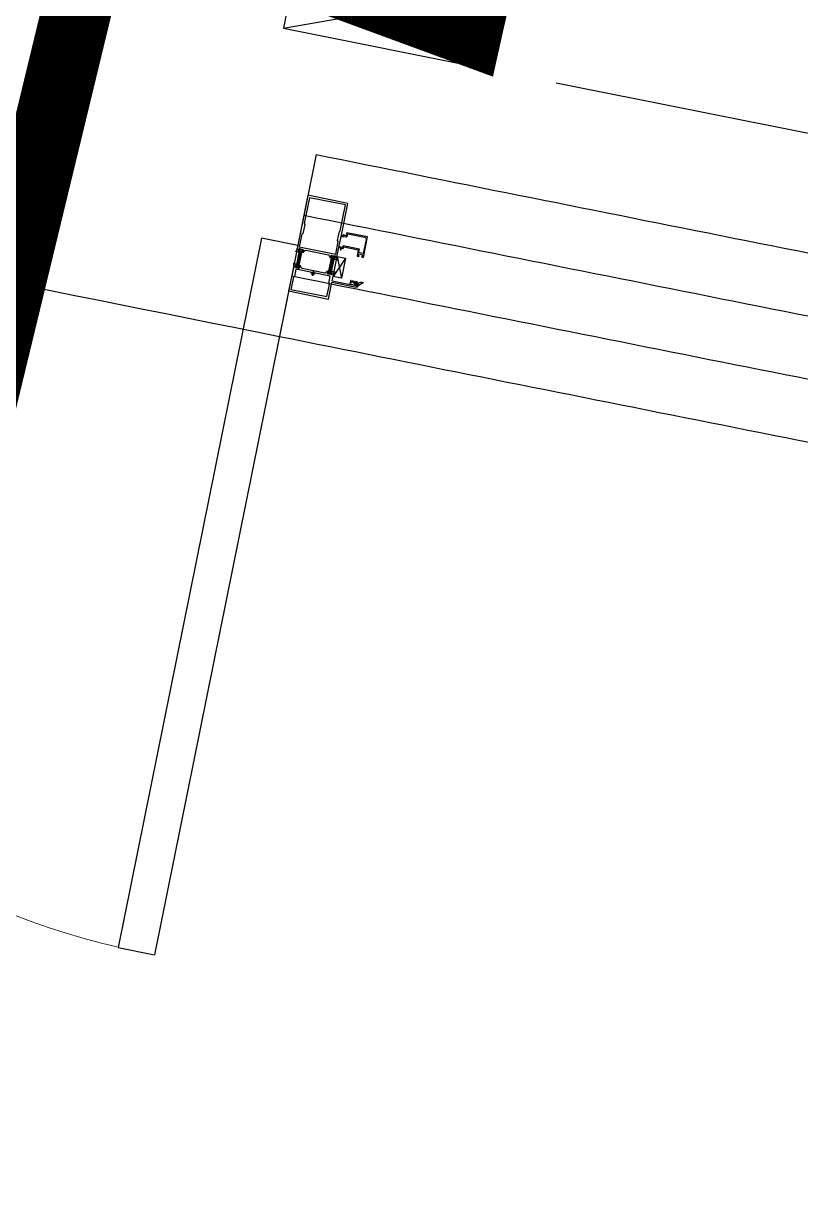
# Model space of a CAD drawing. Header units: inches. Extents: x 0 to 1813292486, y 0 to 3473589894.
# Drawn here: x 600492699 to 600493536, y 3473210219 to 3473211484 of the extents above; entities that cross this region are included whole.
import ezdxf

# ---------------------------------------------------------------- set-up
doc = ezdxf.new("R2010")
doc.units = ezdxf.units.IN
doc.header["$LTSCALE"] = 1000
doc.header["$MEASUREMENT"] = 0
doc.linetypes.add('AX-MALL-WALL-P02-QT$0$DASH', pattern=[0.35, 0.25, -0.1])
for name, color, linetype in [('A-Anno-Note', 241, 'Continuous'), ('AX-MALL-DIM-P02$0$A-Anno-Dims', 3, 'Continuous'), ('AX-MALL-DIM-SY-P02$0$DIM_IDEN', 3, 'Continuous'), ('AX-MALL-P02-200$0$A-Anno-Note', 241, 'Continuous'), ('AX-MALL-WALL-P02$0$A-Anno-Note', 241, 'Continuous'), ('AX-MALL-WALL-P02-QT$0$A-Anno-Note', 241, 'Continuous'), ('AX-MALL-WALL-P02-QT$0$A-Curt', 151, 'Continuous'), ('AX-MALL-WALL-P02-QT$0$A-Detl-Fine', 152, 'Continuous'), ('AX-MALL-WALL-P02-QT$0$A-Detl-Patt', 8, 'Continuous'), ('AX-MALL-WALL-P02-QT$0$A-Detl-Thin', 131, 'Continuous'), ('AX-MALL-WALL-P02-QT$0$A-Fixt', 81, 'Continuous'), ('AX-MALL-WALL-P02-QT$0$A-Hdrl', 31, 'Continuous'), ('AX-MALL-WALL-P02-QT$0$A-Wind', 4, 'Continuous'), ('AX-MALL-WALL-P02-QT$0$GASKET', 2, 'Continuous'), ('AX-MALL-WALL-P02-QT$0$STSF', 2, 'Continuous')]:
    doc.layers.add(name, color=color, linetype=linetype)
doc.layers.add('AX-MALL-WALL-P02-QT$0$AM_SUPPR', color=6, linetype='Continuous', lineweight=30)

# ---------------------------------------------------------------- blocks, each defined once
blk = doc.blocks.new('AX-MALL-WALL-P02-QT$0$JB-AC(O)-Hide')
for p, q in [((-225, 175), (-450, 175)), ((-450, 175), (-450, 37.5)), ((-450, 175), (-225, 87.5)), ((150, 175), (-150, 175)), ((450, 175), (225, 175)), ((225, 87.5), (450, 175)), ((450, 37.5), (450, 175)), ((-150, 58.3), (0, 0)), ((0, 0), (150, 58.3)), ((-150, -58.3), (0, 0)), ((0, 0), (150, -58.3)), ((-450, -37.5), (-450, -175)), ((450, -175), (450, -37.5)), ((-450, -175), (-225, -87.5)), ((225, -87.5), (450, -175)), ((-450, -175), (-225, -175)), ((-150, -175), (150, -175)), ((225, -175), (450, -175))]:
    blk.add_line(p, q)
blk = doc.blocks.new('AX-MALL-WALL-P02-QT$0$tj')
at = {"layer": 'AX-MALL-WALL-P02-QT$0$A-Detl-Patt'}
h = blk.add_hatch(dxfattribs=at)
h.set_pattern_fill('STEEL', color=256, scale=100, angle=50.4318)
h.set_pattern_definition([(75, (-14278.2, 156289.83), (-153.340725, 41.08752), []), (75, (-14317.88, 156358.57), (-153.340725, 41.08752), [])])
edge = h.paths.add_edge_path()
edge.add_line((88101.3, 47666.6), (87883.9, 47459.8))
edge.add_line((87883.9, 47459.8), (91571.5, 43584.6))
edge.add_arc((262949.4, 558937.7), 543101.4, 251.605736, 260.028867)
edge.add_arc((172180.8, -2862.1), 27100, 64.71287, 96.9316, ccw=False)
edge.add_arc((262949, 558936.3), 543100, 261.615511, 271.725148)
edge.add_line((279299, 16082.5), (279299, 16382.7))
edge.add_arc((262949, 558936.3), 542800, 261.620204, 271.726101, ccw=False)
edge.add_arc((172180.8, -2862.1), 27400, 64.80632, 96.83816)
edge.add_arc((262949.4, 558937.7), 542801.4, 251.613639, 260.024173, ccw=False)
edge.add_line((91737.3, 43845.7), (88101.3, 47666.6))
at = {"layer": 'AX-MALL-WALL-P02-QT$0$A-Detl-Fine'}
blk.add_lwpolyline([(132811.5, 30834.6, 0.011579), (157401, 25375.8, -0.462334), (158218.3, 23912.6, 0.01722), (157319.6, 21221.5, 0.01722)], format="xyb", dxfattribs=at)
at = {"layer": 'AX-MALL-WALL-P02-QT$0$A-Detl-Patt'}
blk.add_lwpolyline([(88103, 47737.3), (87813.2, 47461.6), (91543.9, 43541.1, 0.036779), (168908.9, 23989.2, -0.141654), (183742.1, 21592.7, 0.044166), (279349, 16034), (279349, 16434.2, -0.044144), (183859, 21979.8, 0.140545), (168919.8, 24393.5, -0.036705), (91764.9, 43889.2), (88103, 47737.3)], format="xyb", dxfattribs=at)
blk.add_lwpolyline([(88101.3, 47666.6), (87883.9, 47459.8), (91571.5, 43584.6, 0.036769), (168910.3, 24039.8, -0.141514), (183756.7, 21641.1, 0.04414), (279299, 16082.5), (279299, 16382.7, -0.044124), (183844.5, 21931.4, 0.140683), (168918.5, 24342.9, -0.036714), (91737.3, 43845.7)], format="xyb", close=True, dxfattribs=at)
at = {"layer": 'AX-MALL-WALL-P02-QT$0$A-Detl-Patt', "linetype": 'AX-MALL-WALL-P02-QT$0$DASH'}
blk.add_lwpolyline([(132859.3, 31028.8, 0.011579), (157439.8, 25572, -0.462334), (158405.7, 23842.7, 0.01722), (157511.4, 21164.7, 0.01722)], format="xyb", dxfattribs=at)
at = {"layer": 'AX-MALL-WALL-P02-QT$0$A-Detl-Thin'}
blk.add_lwpolyline([(132955, 31417.2, 0.011579), (157517.5, 25964.4, -0.462334), (158780.5, 23703, 0.01722), (157894.9, 21051.1, 0.01722)], format="xyb", dxfattribs=at)
at = {"layer": 'AX-MALL-WALL-P02-QT$0$A-Hdrl', "ltscale": 6}
for points in [[(132907.2, 31223, 0.011579), (157478.7, 25768.2, -0.462334), (158593.1, 23772.9, 0.01722), (157703.1, 21107.9)], [(132883.3, 31125.9, 0.011579), (157459.3, 25670.1, -0.462334), (158499.4, 23807.8, 0.01722), (157607.2, 21136.3, 0.01722)]]:
    blk.add_lwpolyline(points, format="xyb", dxfattribs=at)
blk = doc.blocks.new('AX-MALL-WALL-P02-QT$0$A$C0A607B9E')
at = {"linetype": 'Continuous'}
h = blk.add_hatch(dxfattribs=at)
h.set_pattern_fill('ANSI37', color=1)
h.set_pattern_definition([(45, (-14339043.6352, -8955566.6047), (-1.12253201513, 1.12253201513), []), (135, (-14339043.6352, -8955566.6047), (-1.12253201513, -1.12253201513), [])])
edge = h.paths.add_edge_path()
edge.add_arc((-0.9, 1.2), 0.3, 90, 158.929)
edge.add_arc((-10.5, 4.9), 10, 296.683, 338.929, ccw=False)
edge.add_arc((-5.9, -4.3), 0.3, 116.683, 276.6693)
edge.add_arc((-6.9, 4.3), 9, 276.6693, 314.4305)
edge.add_arc((-0.4, -2.3), 0.3, 15.9653, 134.4305, ccw=False)
edge.add_line((-0.1, -2.2), (0.3, -3.7))
edge.add_arc((0.7, -3.6), 0.4, 195.9653, 344.0347)
edge.add_line((1.1, -3.7), (1.5, -2.2))
edge.add_arc((1.8, -2.3), 0.3, 15.9653, 164.0347, ccw=False)
edge.add_line((2.1, -2.2), (2.5, -3.7))
edge.add_arc((2.9, -3.6), 0.4, 195.9653, 344.0347)
edge.add_line((3.3, -3.7), (3.7, -2.2))
edge.add_arc((4, -2.3), 0.3, 15.9653, 164.0347, ccw=False)
edge.add_line((4.3, -2.2), (4.7, -3.7))
edge.add_arc((5.1, -3.6), 0.4, 195.9653, 344.0347)
edge.add_line((5.5, -3.7), (5.9, -2.2))
edge.add_arc((6.2, -2.3), 0.3, 15.9653, 164.0347, ccw=False)
edge.add_line((6.5, -2.2), (6.9, -3.7))
edge.add_arc((7.3, -3.6), 0.4, 195.9653, 360)
edge.add_line((7.7, -3.6), (7.7, -0.3))
edge.add_arc((7.4, -0.3), 0.3, 0, 90)
edge.add_line((7.4, 0), (0, 0))
edge.add_line((0, 0), (0, 1.5))
edge.add_line((0, 1.5), (-0.9, 1.5))
at = {"color": 1, "linetype": 'Continuous'}
blk.add_lwpolyline([(-0.9, 1.5, 0.310169), (-1.2, 1.3, -0.18645), (-6, -4, 0.838998), (-5.9, -4.6, 0.166272), (-0.6, -2.1, -0.568456), (-0.1, -2.2), (0.3, -3.7, 0.754029), (1.1, -3.7), (1.5, -2.2, -0.754029), (2.1, -2.2), (2.5, -3.7, 0.754029), (3.3, -3.7), (3.7, -2.2, -0.754029), (4.3, -2.2), (4.7, -3.7, 0.754029), (5.5, -3.7), (5.9, -2.2, -0.754029), (6.5, -2.2), (6.9, -3.7, 0.869553), (7.7, -3.6), (7.7, -0.3, 0.414214), (7.4, 0), (0, 0), (0, 1.5)], format="xyb", close=True, dxfattribs=at)
blk = doc.blocks.new('AX-MALL-WALL-P02-QT$0$尺寸分格点')
at = {"ltscale": 10}
h = blk.add_hatch(color=1, dxfattribs=at)
h.dxf.hatch_style = 1
edge = h.paths.add_edge_path()
edge.add_line((0, -1.5), (0, 0))
edge.add_line((0, 0), (-1.5, 0))
edge.add_arc((0, 0), 1.5, 180, 270)
edge = h.paths.add_edge_path()
edge.add_line((0, 1.5), (0, 0))
edge.add_line((0, 0), (1.5, 0))
edge.add_arc((0, 0), 1.5, 0, 90)
for p, q in [((-2.5, 0), (2.5, 0)), ((0, -2.5), (0, 2.5))]:
    blk.add_line(p, q)
blk.add_circle((0, 0), 1.5)
blk = doc.blocks.new('AX-MALL-WALL-P02-QT$0$定位点')
blk.add_blockref('AX-MALL-WALL-P02-QT$0$尺寸分格点', (0, 0))
blk = doc.blocks.new('AX-MALL-WALL-P02-QT$0$A$C40565891')
h = blk.add_hatch()
h.set_pattern_fill('NET', color=6, scale=0.5, angle=315)
h.set_pattern_definition([(225, (-8954763.8857, -14331520.9494), (-1.12253201513, 1.12253201513), []), (135, (-8954763.8857, -14331520.9494), (1.12253201513, 1.12253201513), [])])
edge = h.paths.add_edge_path()
edge.add_line((-2.9, -1), (-17.1, -1))
edge.add_arc((-17.1, -2), 1, 90, 120)
edge.add_line((-17.6, -1.1), (-19.3, -2.1))
edge.add_line((-19.3, -2.1), (-19.6, -2.1))
edge.add_arc((-19.6, -1.7), 0.4, 180, 270, ccw=False)
edge.add_line((-20, -1.7), (-20, 1.7))
edge.add_arc((-19.6, 1.7), 0.4, 90, 180, ccw=False)
edge.add_line((-19.6, 2.1), (-19.3, 2.1))
edge.add_line((-19.3, 2.1), (-17.6, 1.1))
edge.add_arc((-17.1, 2), 1, 240, 270)
edge.add_line((-17.1, 1), (-2.9, 1))
edge.add_arc((-2.9, 2), 1, 270, 300)
edge.add_line((-2.4, 1.1), (-0.7, 2.1))
edge.add_line((-0.7, 2.1), (-0.4, 2.1))
edge.add_arc((-0.4, 1.7), 0.4, 0, 90, ccw=False)
edge.add_line((0, 1.7), (0, -1.7))
edge.add_arc((-0.4, -1.7), 0.4, 270, 360, ccw=False)
edge.add_line((-0.4, -2.1), (-0.7, -2.1))
edge.add_line((-0.7, -2.1), (-2.4, -1.1))
edge.add_arc((-2.9, -2), 1, 60, 90)
at = {"layer": 'AX-MALL-WALL-P02-QT$0$STSF', "lineweight": 40}
blk.add_lwpolyline([(-2.9, -1), (-17.1, -1, 0.131652), (-17.6, -1.1), (-19.3, -2.1), (-19.6, -2.1, -0.414214), (-20, -1.7), (-20, 1.7, -0.414214), (-19.6, 2.1), (-19.3, 2.1), (-17.6, 1.1, 0.131652), (-17.1, 1), (-2.9, 1, 0.131652), (-2.4, 1.1), (-0.7, 2.1), (-0.4, 2.1, -0.414214), (0, 1.7), (0, -1.7, -0.414214), (-0.4, -2.1), (-0.7, -2.1), (-2.4, -1.1, 0.131652)], format="xyb", close=True, dxfattribs=at)
blk = doc.blocks.new('AX-MALL-WALL-P02-QT$0$A$C5DA96DE0')
at = {"layer": 'AX-MALL-WALL-P02-QT$0$AM_SUPPR', "color": 3}
for points in [[(-22, 105.2), (-22, 46.6, -0.414214), (-21.7, 46.3), (-21.7, 45.3, -0.414214), (-21.9, 45.1), (-22.1, 45.1, 0.315299), (-22.3, 45), (-22.9, 43.4, 0.548619), (-22.7, 43.1), (-20, 43.3, 0.176327), (-19.8, 43.4), (-19.5, 43.8, 0.57735), (-19.5, 44.1), (-19.7, 44.1, -0.310745), (-19.9, 44.3), (-20.2, 46.2), (-20.2, 46.3, -0.664495), (-19.4, 46.7, 0.196262), (-19.2, 46.6), (-15.8, 46.6, -0.414214), (-15.5, 46.3), (-15.5, 46), (-16.5, 44.3, 0.57968), (-16.4, 44.1), (-15.1, 44.1, 0.266079), (-14.2, 44.6), (-13.3, 46.1, -0.266079), (-12.5, 46.6), (-12.5, 46.6), (12.5, 46.6, -0.266079), (13.3, 46.1), (14.2, 44.6, 0.266079), (15.1, 44.1), (16.4, 44.1, 0.57968), (16.5, 44.3), (15.5, 46), (15.5, 46.3, -0.414214), (15.8, 46.6), (19.2, 46.6, 0.196262), (19.4, 46.7, -0.664495), (20.2, 46.3), (20.2, 46.2), (19.9, 44.3, -0.310745), (19.7, 44.1), (19.5, 44.1, 0.57735), (19.5, 43.8), (19.8, 43.4, 0.176327), (20, 43.3), (22.7, 43.1, 0.548619), (22.9, 43.4), (22.3, 45, 0.315299), (22.1, 45.1), (21.9, 45.1, -0.414214), (21.7, 45.3), (21.7, 46.3, -0.414214), (22, 46.6), (22, 73.9)], [(-12.5, 26.6), (-12.5, 26.6, -0.266079), (-13.3, 27.1), (-14.2, 28.6, 0.266079), (-15.1, 29.1), (-16.4, 29.1, 0.57968), (-16.5, 28.9), (-15.5, 27.2), (-15.5, 26.9, -0.414214), (-15.8, 26.6), (-19.2, 26.6, 0.196262), (-19.4, 26.5, -0.664495), (-20.2, 26.9), (-20.2, 27), (-19.9, 28.9, -0.310745), (-19.7, 29.1), (-19.5, 29.1, 0.57735), (-19.5, 29.4), (-19.8, 29.8, 0.176327), (-20, 29.9), (-22.7, 30.1, 0.548619), (-22.9, 29.8), (-22.3, 28.2, 0.315299), (-22.1, 28.1), (-21.9, 28.1, -0.414214), (-21.7, 27.9), (-21.7, 26.9, -0.414214), (-22, 26.6), (-22, 0), (22, 0), (22, 18)], [(22, 20), (22, 26.6, -0.414214), (21.7, 26.9), (21.7, 27.9, -0.414214), (21.9, 28.1), (22.1, 28.1, 0.315299), (22.3, 28.2), (22.9, 29.8, 0.548619), (22.7, 30.1), (20, 29.9, 0.176327), (19.8, 29.8), (19.5, 29.4, 0.57735), (19.5, 29.1), (19.7, 29.1, -0.310745), (19.9, 28.9), (20.2, 27), (20.2, 26.9, -0.664495), (19.4, 26.5, 0.196262), (19.2, 26.6), (15.8, 26.6, -0.414214), (15.5, 26.9), (15.5, 27.2), (16.5, 28.9, 0.57968), (16.4, 29.1), (15.1, 29.1, 0.266079), (14.2, 28.6), (13.3, 27.1, -0.266079), (12.5, 26.6), (-12.5, 26.6)]]:
    blk.add_lwpolyline(points, format="xyb", dxfattribs=at)
for points in [[(22, 73.9), (22, 73.9), (22, 105.2), (-22, 105.2)], [(-19.8, 103), (-19.8, 103), (-19.8, 74.7), (-19, 73.7), (-19, 68.7), (-19, 63.7), (-20, 62.7), (-20, 48.8), (20, 48.8), (20, 62.7), (19, 63.7), (19, 68.7), (19, 73.7), (19.8, 74.7), (19.8, 103), (-19.8, 103)], [(-19, 24.4), (-19, 16.6), (-19.8, 15.6), (-19.8, 2.2), (-19.8, 2.2), (19.8, 2.2), (19.8, 15.6), (19, 16.6), (19, 24.4), (-19, 24.4)], [(22, 20), (44, 20), (44, 20.4), (45, 20.1), (45, 20.4), (46, 20.1), (46, 20.4), (47, 20.1), (47, 20.4), (48, 20.1), (48, 20.4), (49, 20.4), (49, 18), (22, 18)]]:
    blk.add_lwpolyline(points, dxfattribs=at)
at = {"color": 6, "ltscale": 10, "xscale": -0.9999999999999999, "rotation": 90}
blk.add_blockref('AX-MALL-WALL-P02-QT$0$A$C40565891', (-17.7, 26.6), dxfattribs=at)
at = {"color": 6, "ltscale": 10, "rotation": 270}
blk.add_blockref('AX-MALL-WALL-P02-QT$0$A$C40565891', (17.7, 26.6), dxfattribs=at)
blk = doc.blocks.new('AX-MALL-WALL-P02-QT$0$A$C3D8E1D5A')
at = {"color": 3, "ltscale": 10}
blk.add_lwpolyline([(-25, -18.8), (-25, -17.5), (-23, -17.5), (-23, -15.5), (-7, -15.5), (-7, -22.5), (-5.3, -22.5, 0.414214), (-5, -22.2), (-5, -21.8, 0.414), (-5.3, -21.5), (-5.7, -21.5, -0.483847), (-6, -21.1), (-5.7, -19.9), (-1.3, -19.9), (-1, -21.1, -0.47418), (-1.3, -21.5), (-1.7, -21.5, 0.414), (-2, -21.8), (-2, -22.2, 0.414214), (-1.7, -22.5), (0, -22.5), (0, 0), (-22.9, 0), (-22.9, -1), (-22.4, -1), (-22.4, -3, -0.414214), (-22.9, -3.5), (-25, -3.5), (-25.5, -2.9, 0.498868), (-25.9, -2.9), (-27.4, -5, 0.819287), (-27, -5.5), (-25.5, -4.5), (-22.9, -4.5, 0.414214), (-21.4, -3), (-21.4, -1), (-3.2, -1, -0.414209), (-1, -3.2), (-1, -18.5), (-6, -18.5), (-6, -14.5), (-24, -14.5), (-24, -16.5), (-25, -16.5), (-27.2, -16.5, 0.658242), (-27.6, -17.3), (-25.9, -19.1, 0.682714), (-25, -18.8)], format="xyb", dxfattribs=at)
blk = doc.blocks.new('AX-MALL-WALL-P02-QT$0$A$C3EB17898')
at = {"color": 6}
for p, q in [((22, 23), (31.3, 1)), ((31.3, 23), (22, 1))]:
    blk.add_line(p, q, dxfattribs=at)
blk.add_lwpolyline([(22, 23), (31.3, 23), (31.3, 1), (22, 1)], close=True, dxfattribs=at)
at = {"color": 6, "ltscale": 10}
for name, p in [('AX-MALL-WALL-P02-QT$0$A$C5DA96DE0', (0, -23.7)), ('AX-MALL-WALL-P02-QT$0$A$C3D8E1D5A', (49.9, 50.2))]:
    blk.add_blockref(name, p, dxfattribs=at)
at = {"color": 6, "ltscale": 10, "rotation": 180}
blk.add_blockref('AX-MALL-WALL-P02-QT$0$A$C0A607B9E', (49, -3.3), dxfattribs=at)
at = {"layer": 'AX-MALL-WALL-P02-QT$0$GASKET', "extrusion": (0, 0, -1), "zscale": -1, "rotation": 270}
blk.add_blockref('AX-MALL-WALL-P02-QT$0$定位点', (0, 0), dxfattribs=at)
blk = doc.blocks.new('AX-MALL-WALL-P02-QT$0$mqst2')
at = {"color": 6, "ltscale": 10, "rotation": 348.5942351334018}
blk.add_blockref('AX-MALL-WALL-P02-QT$0$A$C3EB17898', (279420.5, -36059.9), dxfattribs=at)
blk = doc.blocks.new('AX-MALL-WALL-P02-QT$0$$DorLib2D$00000002')
for p, q in [((0.475, 0), (0.475, 0.4875)), ((0.475, 0.4875), (0.5, 0.4875)), ((0.5, 0), (0.5, 0.4875)), ((0.5, 0), (0.475, 0))]:
    blk.add_line(p, q)
at = {"lineweight": 13}
blk.add_arc((0.4875, 0), 0.4875, 91.46928, 180, dxfattribs=at)
blk = doc.blocks.new('AX-MALL-WALL-P02-QT')
at = {"layer": 'AX-MALL-WALL-P02-QT$0$A-Curt'}
blk.add_line((600301480.7, 3473101526.2), (600301375.1, 3473101356.4), dxfattribs=at)
for radius, start in [(539800, 238.235669), (539866.7, 238.235659), (539933.4, 238.235648), (540000, 238.235638)]:
    blk.add_arc((600585645.8, 3473560475.3), radius, start, 238.330091, dxfattribs=at)
at = {"layer": 'AX-MALL-WALL-P02-QT$0$A-Wind'}
blk.add_arc((600585645.8, 3473560475.3), 540000, 238.065873, 238.235638, dxfattribs=at)
at = {"layer": 'AX-MALL-WALL-P02-QT$0$A-Anno-Note', "rotation": 339.5681613092181}
blk.add_blockref('AX-MALL-WALL-P02-QT$0$mqst2', (600052179.3, 3473232742.4), dxfattribs=at)
at = {"layer": 'AX-MALL-WALL-P02-QT$0$A-Detl-Thin', "rotation": 339.5681613091762}
blk.add_blockref('AX-MALL-WALL-P02-QT$0$tj', (600144118.7, 3473128496.3), dxfattribs=at)
at = {"layer": 'AX-MALL-WALL-P02-QT$0$A-Fixt', "rotation": 328.2482707704881}
blk.add_blockref('AX-MALL-WALL-P02-QT$0$JB-AC(O)-Hide', (600301969.9, 3473101578.3), dxfattribs=at)
at = {"layer": 'AX-MALL-WALL-P02-QT$0$A-Wind', "xscale": 1600, "yscale": -1600, "zscale": 200, "rotation": 328.1507552204939}
blk.add_blockref('AX-MALL-WALL-P02-QT$0$$DorLib2D$00000002', (600300748.3, 3473101863.4), dxfattribs=at)
blk = doc.blocks.new('AX-MALL-WALL-P02')
at = {"layer": 'AX-MALL-WALL-P02$0$A-Anno-Note'}
blk.add_blockref('AX-MALL-WALL-P02-QT', (0, 0), dxfattribs=at)
blk = doc.blocks.new('AX-MALL-DIM-SY-P02')
at = {"layer": 'AX-MALL-DIM-SY-P02$0$DIM_IDEN', "const_width": 75}
blk.add_lwpolyline([(600301455.2, 3473102002), (600301013.2, 3473101347.6)], dxfattribs=at)
blk = doc.blocks.new('AX-MALL-DIM-P02')
at = {"layer": 'AX-MALL-DIM-P02$0$A-Anno-Dims'}
blk.add_lwpolyline([(600301925.5, 3473101470.3, 0, 0, 0), (600301275, 3473101893.1, 0, 144, 0), (600301727.8, 3473101598.8, 0, 0, 0)], format="xyseb", dxfattribs=at)
blk.add_blockref('AX-MALL-DIM-SY-P02', (0, 0), dxfattribs=at)
blk = doc.blocks.new('AX-MALL-P02-200')
at = {"layer": 'AX-MALL-P02-200$0$A-Anno-Note'}
blk.add_blockref('AX-MALL-WALL-P02', (0, 0), dxfattribs=at)
blk.add_blockref('AX-MALL-DIM-P02', (0, 0), dxfattribs=at)

msp = doc.modelspace()

# ---------------------------------------------------------------- block references
at = {"layer": 'A-Anno-Note', "rotation": 20.43183869077545}
msp.add_blockref('AX-MALL-P02-200', (1250392458.5, 9048125.7), dxfattribs=at)

doc.saveas('drawing.dxf')
